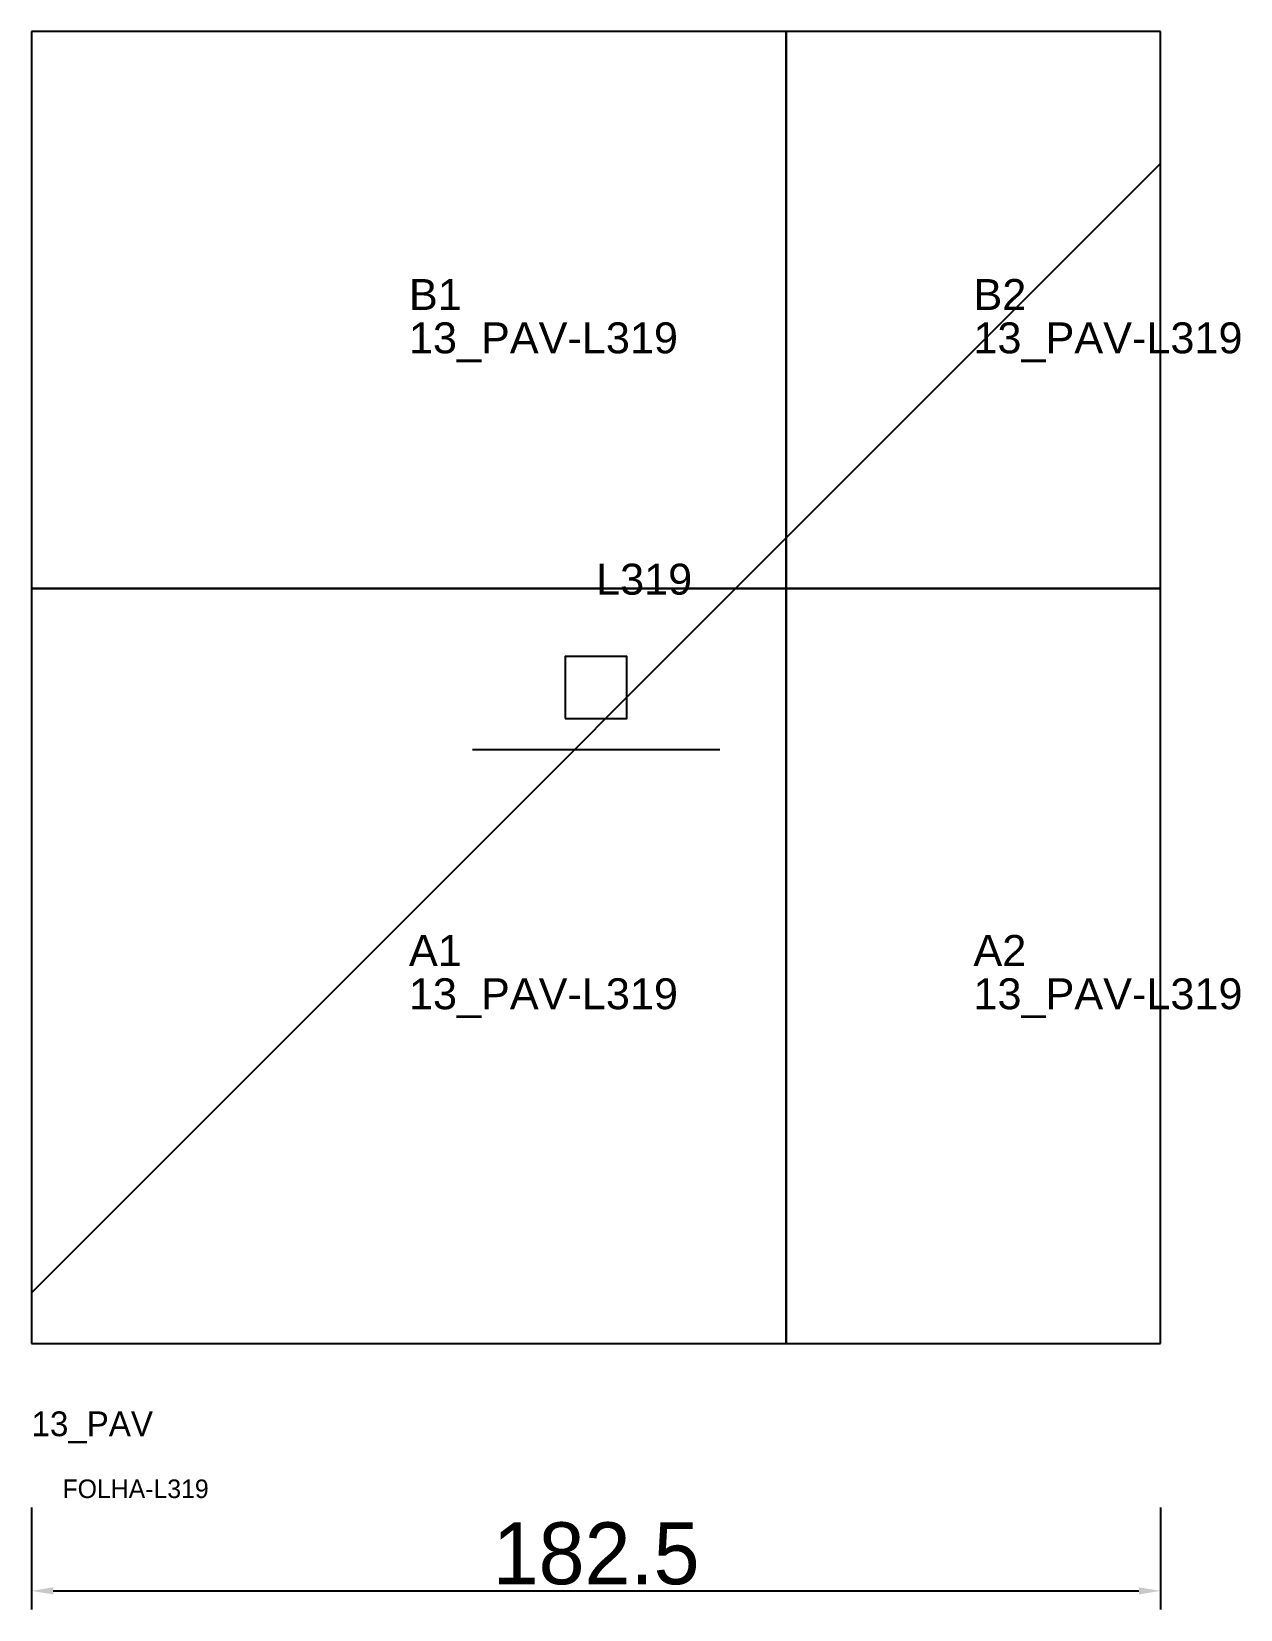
# Model space of a CAD drawing. Header units: metres. Extents: x 222 to 418, y -54 to 202.
import ezdxf

# ---------------------------------------------------------------- set-up
doc = ezdxf.new("R2010")
doc.units = ezdxf.units.M
for name, color, linetype in [('3', 3, 'CONTINUOUS'), ('AUX00', 7, 'CONTINUOUS'), ('COTA', 241, 'CONTINUOUS'), ('FOLHA', 255, 'CONTINUOUS'), ('Hachura', 251, 'CONTINUOUS'), ('NOMENCLATURA', 7, 'CONTINUOUS'), ('Nível', 160, 'CONTINUOUS'), ('Painéis', 200, 'CONTINUOUS'), ('Pilares', 5, 'CONTINUOUS'), ('SARR_2.2x7', 40, 'CONTINUOUS')]:
    doc.layers.add(name, color=color, linetype=linetype)
doc.styles.add('ARIAL', font='Arial.ttf')
doc.styles.add('STR_STANDARD', font='arial.ttf')
doc.dimstyles.new('EZ DXF', dxfattribs={"dimtxt": 10, "dimasz": 3.5, "dimexe": 3, "dimexo": 1.5, "dimgap": 1, "dimtad": 1, "dimdec": 1, "dimdsep": 46, "dimcen": 2.5, "dimazin": 3, "dimtfac": 1, "dimtmove": 0, "dimatfit": 3})

msp = doc.modelspace()

# ---------------------------------------------------------------- hatches: boundary and pattern name
at = {"layer": 'Hachura'}
h = msp.add_hatch(dxfattribs=at)
h.set_pattern_fill('ANSI31', scale=50)
h.paths.add_polyline_path([(222.2, -10.5), (404.7, -10.5), (404.7, 201.5), (222.2, 201.5)])
h = msp.add_hatch(dxfattribs=at)
h.set_pattern_fill('ANSI31', scale=50)
h.paths.add_polyline_path([(222.2, -10.5), (404.7, -10.5), (404.7, 201.5), (222.2, 201.5)])

# ---------------------------------------------------------------- linework, layer by layer
at = {"layer": '3'}
for points in [[(344.2, -10.5), (344.2, 201.5)], [(344.2, -10.5), (344.2, 201.5)], [(222.2, 111.5), (404.7, 111.5)], [(222.2, 111.5), (404.7, 111.5)]]:
    msp.add_lwpolyline(points, close=True, dxfattribs=at)
at = {"layer": 'Painéis', "color": 200}
for p, q in [((404.7, 201.5), (222.2, 201.5)), ((222.2, 201.5), (222.2, -10.5)), ((404.7, 201.5), (222.2, 201.5)), ((222.2, 201.5), (222.2, -10.5)), ((404.7, -10.5), (404.7, 201.5)), ((404.7, -10.5), (404.7, 201.5)), ((222.2, -10.5), (404.7, -10.5)), ((222.2, -10.5), (404.7, -10.5))]:
    msp.add_line(p, q, dxfattribs=at)
at = {"layer": 'Pilares'}
msp.add_lwpolyline([(308.45, 90.5), (318.45, 90.5), (318.45, 100.5), (308.45, 100.5)], close=True, dxfattribs=at)
msp.add_lwpolyline([(308.45, 90.5), (318.45, 90.5), (318.45, 100.5), (308.45, 100.5)], close=True, dxfattribs=at)
at = {"layer": 'SARR_2.2x7'}
msp.add_line((293.45, 85.5), (333.45, 85.5), dxfattribs=at)
msp.add_line((293.45, 85.5), (333.45, 85.5), dxfattribs=at)

# ---------------------------------------------------------------- texts
at = {"layer": '3', "style": 'STR_STANDARD'}
for s, p in [('B1', (283.2, 156.5)), ('B1', (283.2, 156.5)), ('B2', (374.45, 156.5)), ('B2', (374.45, 156.5)), ('A1', (283.2, 50.5)), ('A1', (283.2, 50.5)), ('A2', (374.45, 50.5)), ('A2', (374.45, 50.5))]:
    msp.add_text(s, height=5, dxfattribs=at).set_placement(p)
at = {"layer": 'AUX00', "style": 'STR_STANDARD'}
for p in [(283.2, 149.5), (283.2, 149.5), (374.45, 149.5), (374.45, 149.5), (283.2, 43.5), (283.2, 43.5), (374.45, 43.5), (374.45, 43.5)]:
    msp.add_text('13_PAV-L319', height=5, dxfattribs=at).set_placement(p)
at = {"layer": 'FOLHA'}
msp.add_text('FOLHA-L319', height=3, dxfattribs=at).set_placement((227.2, -35.5))
msp.add_text('FOLHA-L319', height=3, dxfattribs=at).set_placement((227.2, -35.5))
at = {"layer": 'NOMENCLATURA', "insert": (313.45, 115.5), "char_height": 5, "attachment_point": 1, "style": 'ARIAL'}
msp.add_mtext('L319', dxfattribs=at)
msp.add_mtext('L319', dxfattribs=at)
at = {"layer": 'Nível'}
msp.add_text('13_PAV', height=4, dxfattribs=at).set_placement((222.2, -25.5))
msp.add_text('13_PAV', height=4, dxfattribs=at).set_placement((222.2, -25.5))

# ---------------------------------------------------------------- dimensions: what is measured, and where the dimension line sits
at = {"layer": 'COTA'}
msp.add_linear_dim(base=(222.2, -50.5), p1=(222.2, -35.5), p2=(404.7, -35.5), dimstyle='EZ DXF', dxfattribs=at).render()
msp.add_linear_dim(base=(222.2, -50.5), p1=(222.2, -35.5), p2=(404.7, -35.5), dimstyle='EZ DXF', dxfattribs=at).render()

doc.saveas('drawing.dxf')
